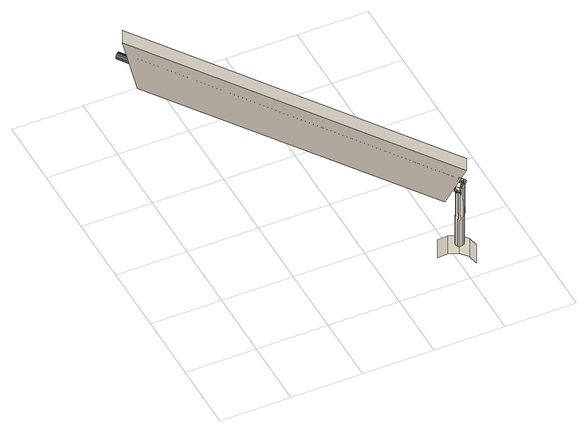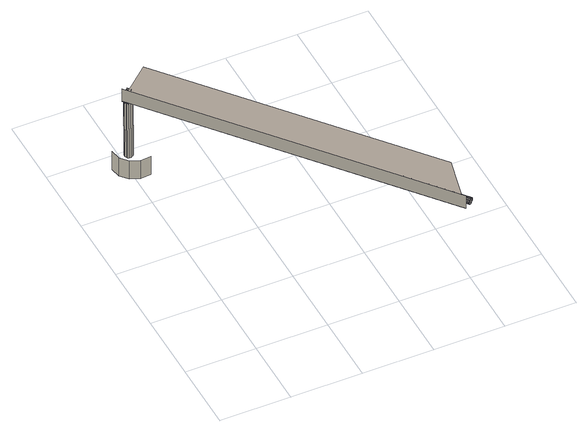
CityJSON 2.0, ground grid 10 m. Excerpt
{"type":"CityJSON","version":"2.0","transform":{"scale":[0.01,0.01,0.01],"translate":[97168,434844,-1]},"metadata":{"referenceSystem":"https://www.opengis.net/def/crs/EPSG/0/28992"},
"CityObjects":{
"bridge1":{"type":"Bridge","attributes":{"name":"Van Brienenoordbrug"},"children":["bridge1-1","bridge1-2","bridge1-3","bridge1-4","bridge1-5","bridge1-6","bridge1-7","bridge1-8","bridge1-9","bridge1-10","bridge1-11","bridge1-12","bridge1-13","bridge1-14","bridge1-15","bridge1-16","bridge1-17","bridge1-18","bridge1-19","bridge1-20","bridge1-21","bridge1-22","bridge1-23","bridge1-24","bridge1-25","bridge1-26","bridge1-27","bridge1-28","bridge1-29","bridge1-30","bridge1-31","bridge1-32","bridge1-33","bridge1-34","bridge1-35","bridge1-36","bridge1-37","bridge1-38","bridge1-39","bridge1-40","bridge1-41","bridge1-42","bridge1-43","bridge1-44","bridge1-45","bridge1-46","bridge1-47","bridge1-48","bridge1-49","bridge1-50","bridge1-51","bridge1-52","bridge1-53","bridge1-54","bridge1-55","bridge1-56","bridge1-57","bridge1-58","bridge1-59","bridge1-60","bridge1-61","bridge1-62","bridge1-63","bridge1-64","bridge1-65","bridge1-66","bridge1-67","bridge1-68","bridge1-69","bridge1-70","bridge1-71","bridge1-72","bridge1-73","bridge1-74","bridge1-75","bridge1-76","bridge1-77","bridge1-78","bridge1-79","bridge1-80","bridge1-81","bridge1-82","bridge1-83","bridge1-84","bridge1-85","bridge1-86","bridge1-87","bridge1-88","bridge1-89","bridge1-90","bridge1-91","bridge1-92","bridge1-93","bridge1-94","bridge1-95","bridge1-96","bridge1-97","bridge1-98","bridge1-99","bridge1-100","bridge1-101","bridge1-102","bridge1-103","bridge1-104","bridge1-105"],"geometry":[{"type":"MultiSurface","lod":"2","boundaries":[[[0,1,2,3]],[[4,5,6,7]],[[5,8,9,6]],[[8,10,11,9]],[[10,12,13,11]]],"semantics":{"surfaces":[{"type":"OuterCeilingSurface"},{"type":"WallSurface"}],"values":[0,1,1,1,1]}}]},
"bridge1-1":{"type":"BridgeInstallation","parents":["bridge1"],"geometry":[{"type":"MultiSurface","lod":"2","boundaries":[[[14,15,16,17,18,19]]]}]},
"bridge1-2":{"type":"BridgeInstallation","parents":["bridge1"],"geometry":[{"type":"MultiSurface","lod":"2","boundaries":[[[20,21,18,17,16,22]]]}]},
"bridge1-3":{"type":"BridgeInstallation","parents":["bridge1"],"geometry":[{"type":"MultiSurface","lod":"2","boundaries":[[[23,24,15,14,19,25]]]}]},
"bridge1-4":{"type":"BridgeInstallation","parents":["bridge1"],"geometry":[{"type":"MultiSurface","lod":"2","boundaries":[[[20,22,26,27,28,21]]]}]},
"bridge1-5":{"type":"BridgeInstallation","parents":["bridge1"],"geometry":[{"type":"MultiSurface","lod":"2","boundaries":[[[29,30,24,23,25,31]]]}]},
"bridge1-6":{"type":"BridgeInstallation","parents":["bridge1"],"geometry":[{"type":"MultiSurface","lod":"2","boundaries":[[[32,33,28,27,26,34]]]}]},
"bridge1-7":{"type":"BridgeInstallation","parents":["bridge1"],"geometry":[{"type":"MultiSurface","lod":"2","boundaries":[[[35,36,30,29,31]]]}]},
"bridge1-8":{"type":"BridgeInstallation","parents":["bridge1"],"geometry":[{"type":"MultiSurface","lod":"2","boundaries":[[[37,38,33,32,34,39]]]}]},
"bridge1-9":{"type":"BridgeInstallation","parents":["bridge1"],"geometry":[{"type":"MultiSurface","lod":"2","boundaries":[[[40,41,36,35]]]}]},
"bridge1-10":{"type":"BridgeInstallation","parents":["bridge1"],"geometry":[{"type":"MultiSurface","lod":"2","boundaries":[[[42,43,38,37,39,44]]]}]},
"bridge1-11":{"type":"BridgeInstallation","parents":["bridge1"],"geometry":[{"type":"MultiSurface","lod":"2","boundaries":[[[41,40,45,46]]]}]},
"bridge1-12":{"type":"BridgeInstallation","parents":["bridge1"],"geometry":[{"type":"MultiSurface","lod":"2","boundaries":[[[47,48,43,42,44,49]]]}]},
"bridge1-13":{"type":"BridgeInstallation","parents":["bridge1"],"geometry":[{"type":"MultiSurface","lod":"2","boundaries":[[[50,51,46,45]]]}]},
"bridge1-14":{"type":"BridgeInstallation","parents":["bridge1"],"geometry":[{"type":"MultiSurface","lod":"2","boundaries":[[[52,48,47,49,53]]]}]},
"bridge1-15":{"type":"BridgeInstallation","parents":["bridge1"],"geometry":[{"type":"MultiSurface","lod":"2","boundaries":[[[54,55,51,50]]]}]},
"bridge1-16":{"type":"BridgeInstallation","parents":["bridge1"],"geometry":[{"type":"MultiSurface","lod":"2","boundaries":[[[56,52,53,57]]]}]},
"bridge1-17":{"type":"BridgeInstallation","parents":["bridge1"],"geometry":[{"type":"MultiSurface","lod":"2","boundaries":[[[58,59,55,54]]]}]},
"bridge1-18":{"type":"BridgeInstallation","parents":["bridge1"],"geometry":[{"type":"MultiSurface","lod":"2","boundaries":[[[57,60,61,56]]]}]},
"bridge1-19":{"type":"BridgeInstallation","parents":["bridge1"],"geometry":[{"type":"MultiSurface","lod":"2","boundaries":[[[59,58,62,63]]]}]},
"bridge1-20":{"type":"BridgeInstallation","parents":["bridge1"],"geometry":[{"type":"MultiSurface","lod":"2","boundaries":[[[61,60,64,65]]]}]},
"bridge1-21":{"type":"BridgeInstallation","parents":["bridge1"],"geometry":[{"type":"MultiSurface","lod":"2","boundaries":[[[66,67,63,62]]]}]},
"bridge1-22":{"type":"BridgeInstallation","parents":["bridge1"],"geometry":[{"type":"MultiSurface","lod":"2","boundaries":[[[68,69,65,64]]]}]},
"bridge1-23":{"type":"BridgeInstallation","parents":["bridge1"],"geometry":[{"type":"MultiSurface","lod":"2","boundaries":[[[70,71,67,66]]]}]},
"bridge1-24":{"type":"BridgeInstallation","parents":["bridge1"],"geometry":[{"type":"MultiSurface","lod":"2","boundaries":[[[71,70,69,68]]]}]},
"bridge1-25":{"type":"BridgeInstallation","parents":["bridge1"],"geometry":[{"type":"MultiSurface","lod":"2","boundaries":[[[1,72,73,74,75,2]]]}]},
"bridge1-26":{"type":"BridgeInstallation","parents":["bridge1"],"geometry":[{"type":"MultiSurface","lod":"2","boundaries":[[[76,77,78,79,80,81,82,83,84,85,86,87,88]]]}]},
"bridge1-27":{"type":"BridgeInstallation","parents":["bridge1"],"geometry":[{"type":"MultiSurface","lod":"2","boundaries":[[[89,90,86,85]]]}]},
"bridge1-28":{"type":"BridgeInstallation","parents":["bridge1"],"geometry":[{"type":"MultiSurface","lod":"2","boundaries":[[[88,91,92,77,76]]]}]},
"bridge1-29":{"type":"BridgeInstallation","parents":["bridge1"],"geometry":[{"type":"MultiSurface","lod":"2","boundaries":[[[93,89,85,84]]]}]},
"bridge1-30":{"type":"BridgeInstallation","parents":["bridge1"],"geometry":[{"type":"MultiSurface","lod":"2","boundaries":[[[94,95,76,96]]]}]},
"bridge1-31":{"type":"BridgeInstallation","parents":["bridge1"],"geometry":[{"type":"MultiSurface","lod":"2","boundaries":[[[97,93,84,83]]]}]},
"bridge1-32":{"type":"BridgeInstallation","parents":["bridge1"],"geometry":[{"type":"MultiSurface","lod":"2","boundaries":[[[98,97,83,82]]]}]},
"bridge1-33":{"type":"BridgeInstallation","parents":["bridge1"],"geometry":[{"type":"MultiSurface","lod":"2","boundaries":[[[99,98,82,81]]]}]},
"bridge1-34":{"type":"BridgeInstallation","parents":["bridge1"],"geometry":[{"type":"MultiSurface","lod":"2","boundaries":[[[78,100,79]]]}]},
"bridge1-35":{"type":"BridgeInstallation","parents":["bridge1"]},
"bridge1-36":{"type":"BridgeInstallation","parents":["bridge1"],"geometry":[{"type":"MultiSurface","lod":"2","boundaries":[[[101,99,81,80]]]}]},
"bridge1-37":{"type":"BridgeInstallation","parents":["bridge1"],"geometry":[{"type":"MultiSurface","lod":"2","boundaries":[[[92,102,103,104,100,78,77]]]}]},
"bridge1-38":{"type":"BridgeInstallation","parents":["bridge1"],"geometry":[{"type":"MultiSurface","lod":"2","boundaries":[[[94,105,106,95]]]}]},
"bridge1-39":{"type":"BridgeInstallation","parents":["bridge1"],"geometry":[{"type":"MultiSurface","lod":"2","boundaries":[[[91,107,102,92]]]}]},
"bridge1-40":{"type":"BridgeInstallation","parents":["bridge1"],"geometry":[{"type":"MultiSurface","lod":"2","boundaries":[[[79,100,104,108,109,110,101,80]]]}]},
"bridge1-41":{"type":"BridgeInstallation","parents":["bridge1"],"geometry":[{"type":"MultiSurface","lod":"2","boundaries":[[[100,109,108,104]]]}]},
"bridge1-42":{"type":"BridgeInstallation","parents":["bridge1"],"geometry":[{"type":"MultiSurface","lod":"2","boundaries":[[[104,103,111,108]]]}]},
"bridge1-43":{"type":"BridgeInstallation","parents":["bridge1"],"geometry":[{"type":"MultiSurface","lod":"2","boundaries":[[[109,100,78,112]]]}]},
"bridge1-44":{"type":"BridgeInstallation","parents":["bridge1"],"geometry":[{"type":"MultiSurface","lod":"2","boundaries":[[[112,78,113,114,115]]]}]},
"bridge1-45":{"type":"BridgeInstallation","parents":["bridge1"],"geometry":[{"type":"MultiSurface","lod":"2","boundaries":[[[116,117,114,113]]]}]},
"bridge1-46":{"type":"BridgeInstallation","parents":["bridge1"],"geometry":[{"type":"MultiSurface","lod":"2","boundaries":[[[108,111,118,115,112,109]]]}]},
"bridge1-47":{"type":"BridgeInstallation","parents":["bridge1"],"geometry":[{"type":"MultiSurface","lod":"2","boundaries":[[[110,109,112,119]]]}]},
"bridge1-48":{"type":"BridgeInstallation","parents":["bridge1"],"geometry":[{"type":"MultiSurface","lod":"2","boundaries":[[[119,112,115,114,120]]]}]},
"bridge1-49":{"type":"BridgeInstallation","parents":["bridge1"],"geometry":[{"type":"MultiSurface","lod":"2","boundaries":[[[121,122,107,91]]]}]},
"bridge1-50":{"type":"BridgeInstallation","parents":["bridge1"],"geometry":[{"type":"MultiSurface","lod":"2","boundaries":[[[120,114,117]]]}]},
"bridge1-51":{"type":"BridgeInstallation","parents":["bridge1"],"geometry":[{"type":"MultiSurface","lod":"2","boundaries":[[[115,118,123,124,125,117,114]]]}]},
"bridge1-52":{"type":"BridgeInstallation","parents":["bridge1"]},
"bridge1-53":{"type":"BridgeInstallation","parents":["bridge1"],"geometry":[{"type":"MultiSurface","lod":"2","boundaries":[[[126,127,128]]]}]},
"bridge1-54":{"type":"BridgeInstallation","parents":["bridge1"],"geometry":[{"type":"MultiSurface","lod":"2","boundaries":[[[121,129,130,131,77,92,91]]]}]},
"bridge1-55":{"type":"BridgeInstallation","parents":["bridge1"],"geometry":[{"type":"MultiSurface","lod":"2","boundaries":[[[113,78,77,131,132,133,134,116]]]}]},
"bridge1-56":{"type":"BridgeInstallation","parents":["bridge1"],"geometry":[{"type":"MultiSurface","lod":"2","boundaries":[[[135,136,137,131,77,76,95,106],[65,69,70,66,62,58,54,50,45,40,35,31,25,19,18,21,28,33,38,43,48,52,56,61]]]}]},
"bridge1-57":{"type":"BridgeInstallation","parents":["bridge1"],"geometry":[{"type":"MultiSurface","lod":"2","boundaries":[[[129,138,122,121]]]}]},
"bridge1-58":{"type":"BridgeInstallation","parents":["bridge1"],"geometry":[{"type":"MultiSurface","lod":"2","boundaries":[[[139,140,127,126]]]}]},
"bridge1-59":{"type":"BridgeInstallation","parents":["bridge1"],"geometry":[{"type":"MultiSurface","lod":"2","boundaries":[[[141,142,140,139]]]}]},
"bridge1-60":{"type":"BridgeInstallation","parents":["bridge1"],"geometry":[{"type":"MultiSurface","lod":"2","boundaries":[[[124,123,143,144]]]}]},
"bridge1-61":{"type":"BridgeInstallation","parents":["bridge1"],"geometry":[{"type":"MultiSurface","lod":"2","boundaries":[[[144,124,125,145,146]]]}]},
"bridge1-62":{"type":"BridgeInstallation","parents":["bridge1"],"geometry":[{"type":"MultiSurface","lod":"2","boundaries":[[[117,147,145,125]]]}]},
"bridge1-63":{"type":"BridgeInstallation","parents":["bridge1"],"geometry":[{"type":"MultiSurface","lod":"2","boundaries":[[[148,149,150,151,105,94,96,125,145,152],[153,154,155,156,157,158,159,160,161,162,163,164,165,166,167,168,169,170,171,172,173,174,128,127,140,142]]]}]},
"bridge1-64":{"type":"BridgeInstallation","parents":["bridge1"],"geometry":[{"type":"MultiSurface","lod":"2","boundaries":[[[175,153,142,141]]]}]},
"bridge1-65":{"type":"BridgeInstallation","parents":["bridge1"],"geometry":[{"type":"MultiSurface","lod":"2","boundaries":[[[130,176,138,129]]]}]},
"bridge1-66":{"type":"BridgeInstallation","parents":["bridge1"],"geometry":[{"type":"MultiSurface","lod":"2","boundaries":[[[177,154,153,175]]]}]},
"bridge1-67":{"type":"BridgeInstallation","parents":["bridge1"],"geometry":[{"type":"MultiSurface","lod":"2","boundaries":[[[178,155,154,177]]]}]},
"bridge1-68":{"type":"BridgeInstallation","parents":["bridge1"],"geometry":[{"type":"MultiSurface","lod":"2","boundaries":[[[144,143,179,146]]]}]},
"bridge1-69":{"type":"BridgeInstallation","parents":["bridge1"],"geometry":[{"type":"MultiSurface","lod":"2","boundaries":[[[180,181,132]]]}]},
"bridge1-70":{"type":"BridgeInstallation","parents":["bridge1"],"geometry":[{"type":"MultiSurface","lod":"2","boundaries":[[[182,150,149]]]}]},
"bridge1-71":{"type":"BridgeInstallation","parents":["bridge1"],"geometry":[{"type":"MultiSurface","lod":"2","boundaries":[[[183,156,155,178]]]}]},
"bridge1-72":{"type":"BridgeInstallation","parents":["bridge1"],"geometry":[{"type":"MultiSurface","lod":"2","boundaries":[[[184,185,181,180]]]}]},
"bridge1-73":{"type":"BridgeInstallation","parents":["bridge1"],"geometry":[{"type":"MultiSurface","lod":"2","boundaries":[[[186,187,176,130,131,132,181,185]]]}]},
"bridge1-74":{"type":"BridgeInstallation","parents":["bridge1"]},
"bridge1-75":{"type":"BridgeInstallation","parents":["bridge1"],"geometry":[{"type":"MultiSurface","lod":"2","boundaries":[[[133,188,147,134]]]}]},
"bridge1-76":{"type":"BridgeInstallation","parents":["bridge1"],"geometry":[{"type":"MultiSurface","lod":"2","boundaries":[[[182,149,189]]]}]},
"bridge1-77":{"type":"BridgeInstallation","parents":["bridge1"],"geometry":[{"type":"MultiSurface","lod":"2","boundaries":[[[133,132,181,190,191,188]]]}]},
"bridge1-78":{"type":"BridgeInstallation","parents":["bridge1"],"geometry":[{"type":"MultiSurface","lod":"2","boundaries":[[[192,157,156,183]]]}]},
"bridge1-79":{"type":"BridgeInstallation","parents":["bridge1"],"geometry":[{"type":"MultiSurface","lod":"2","boundaries":[[[185,193,190,181]]]}]},
"bridge1-80":{"type":"BridgeInstallation","parents":["bridge1"],"geometry":[{"type":"MultiSurface","lod":"2","boundaries":[[[160,159,194]]]}]},
"bridge1-81":{"type":"BridgeInstallation","parents":["bridge1"],"geometry":[{"type":"MultiSurface","lod":"2","boundaries":[[[195,158,157,192]]]}]},
"bridge1-82":{"type":"BridgeInstallation","parents":["bridge1"],"geometry":[{"type":"MultiSurface","lod":"2","boundaries":[[[193,185,186,196]]]}]},
"bridge1-83":{"type":"BridgeInstallation","parents":["bridge1"],"geometry":[{"type":"MultiSurface","lod":"2","boundaries":[[[194,159,158,195]]]}]},
"bridge1-84":{"type":"BridgeInstallation","parents":["bridge1"],"geometry":[{"type":"MultiSurface","lod":"2","boundaries":[[[137,131,130,129,197]]]}]},
"bridge1-85":{"type":"BridgeInstallation","parents":["bridge1"],"geometry":[{"type":"MultiSurface","lod":"2","boundaries":[[[196,198,187,186]]]}]},
"bridge1-86":{"type":"BridgeInstallation","parents":["bridge1"],"geometry":[{"type":"MultiSurface","lod":"2","boundaries":[[[146,179,199,191,188,147,145]]]}]},
"bridge1-87":{"type":"BridgeInstallation","parents":["bridge1"],"geometry":[{"type":"MultiSurface","lod":"2","boundaries":[[[200,193,196,186,185,184,201,202]]]}]},
"bridge1-88":{"type":"BridgeInstallation","parents":["bridge1"],"geometry":[{"type":"MultiSurface","lod":"2","boundaries":[[[191,199,198,196,193,190]]]}]},
"bridge1-89":{"type":"BridgeInstallation","parents":["bridge1"],"geometry":[{"type":"MultiSurface","lod":"2","boundaries":[[[203,147,188]]]}]},
"bridge1-90":{"type":"BridgeInstallation","parents":["bridge1"],"geometry":[{"type":"MultiSurface","lod":"2","boundaries":[[[135,189,149,148,136]]]}]},
"bridge1-91":{"type":"BridgeInstallation","parents":["bridge1"],"geometry":[{"type":"MultiSurface","lod":"2","boundaries":[[[203,188,191,190,204]]]}]},
"bridge1-92":{"type":"BridgeInstallation","parents":["bridge1"],"geometry":[{"type":"MultiSurface","lod":"2","boundaries":[[[205,202,201,206]]]}]},
"bridge1-93":{"type":"BridgeInstallation","parents":["bridge1"],"geometry":[{"type":"MultiSurface","lod":"2","boundaries":[[[204,190,193,200]]]}]},
"bridge1-94":{"type":"BridgeInstallation","parents":["bridge1"],"geometry":[{"type":"MultiSurface","lod":"2","boundaries":[[[207,205,206,208]]]}]},
"bridge1-95":{"type":"BridgeInstallation","parents":["bridge1"],"geometry":[{"type":"MultiSurface","lod":"2","boundaries":[[[180,132,131,137,197,209,210,211,212,213,208,206,201,184]]]}]},
"bridge1-96":{"type":"BridgeInstallation","parents":["bridge1"],"geometry":[{"type":"MultiSurface","lod":"2","boundaries":[[[214,207,208,213]]]}]},
"bridge1-97":{"type":"BridgeInstallation","parents":["bridge1"],"geometry":[{"type":"MultiSurface","lod":"2","boundaries":[[[215,144,146,145,152]]]}]},
"bridge1-98":{"type":"BridgeInstallation","parents":["bridge1"],"geometry":[{"type":"MultiSurface","lod":"2","boundaries":[[[216,214,213,212]]]}]},
"bridge1-99":{"type":"BridgeInstallation","parents":["bridge1"],"geometry":[{"type":"MultiSurface","lod":"2","boundaries":[[[152,137,136,148]]]}]},
"bridge1-100":{"type":"BridgeInstallation","parents":["bridge1"],"geometry":[{"type":"MultiSurface","lod":"2","boundaries":[[[217,216,212,211]]]}]},
"bridge1-101":{"type":"BridgeInstallation","parents":["bridge1"],"geometry":[{"type":"MultiSurface","lod":"2","boundaries":[[[152,145,147,203,204,200,202,205,207,214,216,217,218,219,215]]]}]},
"bridge1-102":{"type":"BridgeInstallation","parents":["bridge1"],"geometry":[{"type":"MultiSurface","lod":"2","boundaries":[[[218,217,211,210]]]}]},
"bridge1-103":{"type":"BridgeInstallation","parents":["bridge1"],"geometry":[{"type":"MultiSurface","lod":"2","boundaries":[[[197,215,152,137]]]}]},
"bridge1-104":{"type":"BridgeInstallation","parents":["bridge1"],"geometry":[{"type":"MultiSurface","lod":"2","boundaries":[[[219,218,210,209]]]}]},
"bridge1-105":{"type":"BridgeInstallation","parents":["bridge1"],"geometry":[{"type":"MultiSurface","lod":"2","boundaries":[[[215,219,209,197]]]}]}
},
"vertices":[
[22,3479,1630],[223,4324,1630],[3171,472,1454],[2661,45,1473],[2787,514,377],[2933,529,377],[2933,529,68],[2787,514,68],[3069,474,377],[3069,474,68],[3163,361,377],[3163,361,68],[3193,218,377],[3193,218,68],
[2967,334,1420],[49,4161,1594],[48,4161,1582],[2966,333,1408],[2967,332,1408],[2968,332,1420],
[2967,335,1397],[2969,333,1397],[50,4162,1570],
[2971,336,1431],[53,4164,1605],[2972,335,1431],
[54,4165,1560],[2971,338,1386],[2973,336,1386],
[2977,340,1441],[59,4168,1615],[2977,339,1441],
[2977,343,1376],[2978,341,1376],[60,4169,1550],
[2984,345,1448],[66,4173,1622],
[2984,349,1369],[2985,347,1369],[68,4175,1543],
[2993,352,1453],[75,4180,1627],
[2993,356,1365],[2994,354,1365],[77,4182,1539],
[3002,360,1455],[85,4187,1629],
[3002,363,1364],[3003,362,1364],[86,4189,1538],
[3011,367,1454],[94,4193,1628],
[3012,370,1366],[96,4195,1540],
[3019,375,1450],[103,4200,1624],
[3021,377,1371],[104,4202,1544],
[3027,381,1443],[111,4206,1617],
[112,4207,1552],[3028,382,1378],
[3032,386,1433],[117,4210,1607],
[118,4211,1562],[3033,387,1388],
[3036,389,1423],[121,4213,1596],
[121,4214,1573],[3037,389,1399],
[3038,390,1411],[122,4214,1585],
[223,4324,1691],[223,4324,1841],[3171,472,1665],[3171,472,1515],
[2937,307,1360],[2960,326,1360],[2960,327,1283],[2957,325,1293],[2954,322,1303],[2950,318,1312],[2946,314,1321],[2941,310,1329],[2935,305,1336],[2929,300,1343],[2923,295,1350],[2916,289,1355],[2909,283,1360],
[2968,254,1343],[2962,248,1349],
[2962,361,1361],[2959,330,1360],
[2974,259,1336],
[2976,260,1408],[2937,306,1409],[2976,260,1360],
[2980,263,1328],
[2985,268,1320],
[2989,272,1312],
[2966,314,1293],
[2993,275,1302],
[2958,340,365],[2971,311,366],[2972,302,1301],
[3009,286,1458],[2970,333,1458],
[2961,371,364],
[2978,297,1297],[2983,294,1293],[2997,278,1293],
[2977,307,366],
[2995,286,1283],
[2962,329,1273],[3000,284,1273],[2998,284,1279],
[2964,330,1263],[3003,283,1263],
[2997,293,368],
[2999,280,1283],
[3001,282,1273],
[2980,387,1361],[2979,397,363],
[3029,290,369],[3029,280,1360],[3003,282,1360],
[3022,296,1446],[3021,297,1446],[3014,291,1439],
[3009,400,1361],[3040,397,1361],[3043,395,1361],
[3043,396,1282],[3041,395,1274],[3039,393,1264],
[3035,388,1458],[3068,415,1410],[3068,416,1361],
[3007,410,364],
[3030,303,1451],[3030,304,1451],
[3040,310,1453],[3039,311,1453],
[3057,304,369],[3058,293,1360],
[3079,346,1361],[3076,319,1360],
[3079,347,1263],
[3107,369,1410],[3075,341,1457],[3057,326,1458],[3042,314,1458],[3107,369,1361],[3048,319,1452],[3056,326,1448],[3064,332,1441],[3070,337,1431],[3073,340,1420],[3075,342,1409],[3074,341,1397],[3070,338,1386],[3067,336,1380],[3065,334,1376],[3058,328,1368],[3049,321,1364],[3040,314,1362],[3031,306,1363],[3023,299,1367],[3015,292,1374],[3009,288,1383],[3006,284,1394],[3004,283,1406],[3005,284,1418],[3009,286,1429],[3012,289,1434],
[3049,318,1452],
[3039,408,365],
[3057,325,1448],
[3065,331,1440],
[3075,329,369],
[3043,396,1284],[3045,395,1284],
[3074,341,1458],
[3070,336,1431],
[3046,399,1294],[3056,386,1294],
[3060,384,1296],[3059,394,366],
[3079,349,1274],
[3055,364,1458],
[3077,357,1284],[3079,351,1279],
[3074,339,1420],
[3070,370,1294],
[3074,340,1397],
[3075,341,1409],
[3066,380,1300],
[3096,440,1362],
[3065,389,366],
[3078,361,368],
[3085,352,1294],[3050,401,1304],[3089,355,1303],
[3080,348,1273],
[3082,350,1284],
[3093,358,1313],[3054,405,1313],
[3098,362,1321],[3058,409,1322],
[3089,434,1357],[3082,428,1351],[3075,422,1345],[3069,417,1338],[3064,413,1330],
[3103,366,1329],
[3135,393,1361],
[3108,371,1337],
[3114,376,1344],
[3121,381,1350],[3128,387,1356]
]}
